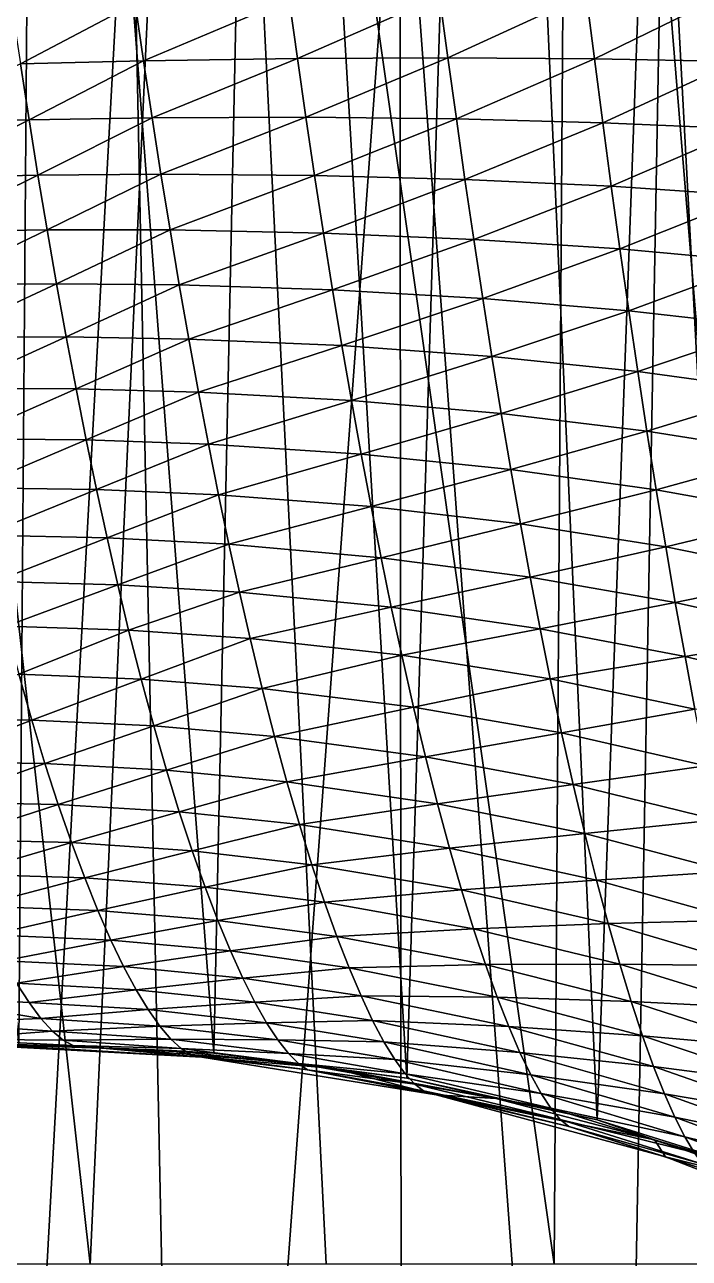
# Model space of a CAD drawing. Extents: x -53 to 3.8, y 0 to 88.2.
# Drawn here: x -10.309 to -9.127, y 65.869 to 68.064 of the extents above; entities that cross this region are included whole.
import ezdxf

# ---------------------------------------------------------------- set-up
doc = ezdxf.new("R2010")
doc.units = 0

msp = doc.modelspace()

# ---------------------------------------------------------------- linework, layer by layer
for points in [[(-9.49205, 70.5948), (-9.119, 70.7849), (-9.29081, 66.1149)], [(-9.29081, 66.1149), (-9.119, 70.7849), (-8.95968, 66.0115)], [(-9.88293, 70.4448), (-9.49205, 70.5948), (-9.62901, 66.1892)], [(-9.62901, 66.1892), (-9.49205, 70.5948), (-9.29081, 66.1149)], [(-10.2874, 70.3364), (-9.88293, 70.4448), (-9.97236, 66.234)], [(-9.97236, 66.234), (-9.88293, 70.4448), (-9.62901, 66.1892)], [(-10.7009, 70.2709), (-10.2874, 70.3364), (-10.3189, 66.249)], [(-10.3189, 66.249), (-10.2874, 70.3364), (-9.97236, 66.234)], [(-10.1925, 65.8584, 14.4953), (-10.683, 70.249, 14.1154), (-9.99126, 70.249, 13.397)], [(-10.6268, 65.8584, 14.9401), (-10.683, 70.249, 14.1154), (-10.1925, 65.8584, 14.4953)], [(-10.1925, 65.8584, 14.4953), (-9.99126, 70.249, 13.397), (-9.77252, 65.8584, 14.037)], [(-9.99126, 70.249, 13.397), (-9.33654, 70.249, 12.6447), (-9.36716, 65.8584, 13.5658)], [(-9.77252, 65.8584, 14.037), (-9.99126, 70.249, 13.397), (-9.36716, 65.8584, 13.5658)], [(-9.36716, 65.8584, 13.5658), (-9.33654, 70.249, 12.6447), (-8.97678, 65.8584, 13.0821)], [(-9.33654, 70.249, 12.6447), (-8.72044, 70.249, 11.8605), (-8.97678, 65.8584, 13.0821)], [(-10.1208, 68.5633, 19.2579), (-10.6098, 68.5688, 19.6214), (-10.4005, 63.4733, 20.4887)], [(-10.0161, 63.4733, 20.198), (-10.1208, 68.5633, 19.2579), (-10.4005, 63.4733, 20.4887)], [(-9.64129, 68.5575, 18.8819), (-10.1208, 68.5633, 19.2579), (-10.0161, 63.4733, 20.198)], [(-9.63757, 63.4733, 19.8997), (-9.64129, 68.5575, 18.8819), (-10.0161, 63.4733, 20.198)], [(-9.26516, 63.4733, 19.5938), (-9.64129, 68.5575, 18.8819), (-9.63757, 63.4733, 19.8997)], [(-9.26516, 63.4733, 19.5938), (-9.1715, 68.5515, 18.4939), (-9.64129, 68.5575, 18.8819)], [(-8.89899, 63.4733, 19.2805), (-9.1715, 68.5515, 18.4939), (-9.26516, 63.4733, 19.5938)], [(-8.89899, 63.4733, 19.2805), (-8.71176, 68.5454, 18.094), (-9.1715, 68.5515, 18.4939)], [(-9.55598, 68.0051, 4.25188), (-9.31009, 68.1179, 4.37257), (-9.57072, 68.1147, 4.26112)], [(-9.29547, 68.0032, 4.3633), (-9.31009, 68.1179, 4.37257), (-9.55598, 68.0051, 4.25188)], [(-9.29547, 68.0032, 4.3633), (-9.05797, 68.1191, 4.50222), (-9.31009, 68.1179, 4.37257)], [(-9.04345, 67.9983, 4.49278), (-9.05797, 68.1191, 4.50222), (-9.29547, 68.0032, 4.3633)], [(-10.3164, 67.9943, 4.04053), (-10.1123, 68.1018, 4.09486), (-10.3315, 68.0945, 4.05045)], [(-10.0973, 67.9997, 4.08524), (-10.1123, 68.1018, 4.09486), (-10.3164, 67.9943, 4.04053)], [(-10.1123, 68.1018, 4.09486), (-10.0973, 67.9997, 4.08524), (-9.83859, 68.1093, 4.16845)], [(-9.83859, 68.1093, 4.16845), (-10.0973, 67.9997, 4.08524), (-9.82372, 68.0039, 4.15909)], [(-9.83859, 68.1093, 4.16845), (-9.82372, 68.0039, 4.15909), (-9.57072, 68.1147, 4.26112)], [(-9.57072, 68.1147, 4.26112), (-9.82372, 68.0039, 4.15909), (-9.55598, 68.0051, 4.25188)], [(-10.3009, 67.8948, 4.02574), (-10.3164, 67.9943, 4.04053), (-10.5219, 67.8889, 3.9928)], [(-10.3009, 67.8948, 4.02574), (-10.0973, 67.9997, 4.08524), (-10.3164, 67.9943, 4.04053)], [(-10.082, 67.8983, 4.07067), (-10.0973, 67.9997, 4.08524), (-10.3009, 67.8948, 4.02574)], [(-10.0973, 67.9997, 4.08524), (-10.082, 67.8983, 4.07067), (-9.82372, 68.0039, 4.15909)], [(-9.82372, 68.0039, 4.15909), (-10.082, 67.8983, 4.07067), (-9.80856, 67.8992, 4.14463)], [(-9.82372, 68.0039, 4.15909), (-9.80856, 67.8992, 4.14463), (-9.55598, 68.0051, 4.25188)], [(-9.55598, 68.0051, 4.25188), (-9.80856, 67.8992, 4.14463), (-9.54098, 67.8962, 4.23733)], [(-9.54098, 67.8962, 4.23733), (-9.29547, 68.0032, 4.3633), (-9.55598, 68.0051, 4.25188)], [(-9.2806, 67.8892, 4.34848), (-9.29547, 68.0032, 4.3633), (-9.54098, 67.8962, 4.23733)], [(-9.2806, 67.8892, 4.34848), (-9.04345, 67.9983, 4.49278), (-9.29547, 68.0032, 4.3633)], [(-9.02872, 67.8783, 4.47749), (-9.04345, 67.9983, 4.49278), (-9.2806, 67.8892, 4.34848)], [(-10.2851, 67.7963, 4.00608), (-10.082, 67.8983, 4.07067), (-10.3009, 67.8948, 4.02574)], [(-10.0663, 67.7979, 4.05116), (-10.082, 67.8983, 4.07067), (-10.2851, 67.7963, 4.00608)], [(-10.082, 67.8983, 4.07067), (-10.0663, 67.7979, 4.05116), (-9.80856, 67.8992, 4.14463)], [(-9.80856, 67.8992, 4.14463), (-10.0663, 67.7979, 4.05116), (-9.79308, 67.7956, 4.12507)], [(-9.80856, 67.8992, 4.14463), (-9.79308, 67.7956, 4.12507), (-9.54098, 67.8962, 4.23733)], [(-9.54098, 67.8962, 4.23733), (-9.79308, 67.7956, 4.12507), (-9.52568, 67.7884, 4.21749)], [(-9.52568, 67.7884, 4.21749), (-9.2806, 67.8892, 4.34848), (-9.54098, 67.8962, 4.23733)], [(-10.5059, 67.7916, 3.97286), (-10.3009, 67.8948, 4.02574), (-10.5219, 67.8889, 3.9928)], [(-10.2851, 67.7963, 4.00608), (-10.3009, 67.8948, 4.02574), (-10.5059, 67.7916, 3.97286)], [(-9.26548, 67.7763, 4.32811), (-9.2806, 67.8892, 4.34848), (-9.52568, 67.7884, 4.21749)], [(-9.26548, 67.7763, 4.32811), (-9.02872, 67.8783, 4.47749), (-9.2806, 67.8892, 4.34848)], [(-9.01375, 67.7595, 4.45636), (-9.02872, 67.8783, 4.47749), (-9.26548, 67.7763, 4.32811)], [(-10.4895, 67.6955, 3.94812), (-10.2851, 67.7963, 4.00608), (-10.5059, 67.7916, 3.97286)], [(-10.2688, 67.6989, 3.98158), (-10.2851, 67.7963, 4.00608), (-10.4895, 67.6955, 3.94812)], [(-10.2688, 67.6989, 3.98158), (-10.0663, 67.7979, 4.05116), (-10.2851, 67.7963, 4.00608)], [(-10.0502, 67.6986, 4.02671), (-10.0663, 67.7979, 4.05116), (-10.2688, 67.6989, 3.98158)], [(-10.0663, 67.7979, 4.05116), (-10.0502, 67.6986, 4.02671), (-9.79308, 67.7956, 4.12507)], [(-9.79308, 67.7956, 4.12507), (-10.0502, 67.6986, 4.02671), (-9.77726, 67.6931, 4.10043)], [(-9.79308, 67.7956, 4.12507), (-9.77726, 67.6931, 4.10043), (-9.52568, 67.7884, 4.21749)], [(-9.52568, 67.7884, 4.21749), (-9.77726, 67.6931, 4.10043), (-9.51007, 67.6818, 4.19237)], [(-9.51007, 67.6818, 4.19237), (-9.26548, 67.7763, 4.32811), (-9.52568, 67.7884, 4.21749)], [(-9.25007, 67.6648, 4.30221), (-9.26548, 67.7763, 4.32811), (-9.51007, 67.6818, 4.19237)], [(-9.25007, 67.6648, 4.30221), (-9.01375, 67.7595, 4.45636), (-9.26548, 67.7763, 4.32811)], [(-8.99851, 67.6421, 4.4294), (-9.01375, 67.7595, 4.45636), (-9.25007, 67.6648, 4.30221)], [(-10.4726, 67.6008, 3.91862), (-10.2688, 67.6989, 3.98158), (-10.4895, 67.6955, 3.94812)], [(-10.2521, 67.6029, 3.95227), (-10.2688, 67.6989, 3.98158), (-10.4726, 67.6008, 3.91862)], [(-10.2521, 67.6029, 3.95227), (-10.0502, 67.6986, 4.02671), (-10.2688, 67.6989, 3.98158)], [(-10.0338, 67.6007, 3.99737), (-10.0502, 67.6986, 4.02671), (-10.2521, 67.6029, 3.95227)], [(-10.0502, 67.6986, 4.02671), (-10.0338, 67.6007, 3.99737), (-9.77726, 67.6931, 4.10043)], [(-9.77726, 67.6931, 4.10043), (-10.0338, 67.6007, 3.99737), (-9.76105, 67.5921, 4.07076)], [(-9.77726, 67.6931, 4.10043), (-9.76105, 67.5921, 4.07076), (-9.51007, 67.6818, 4.19237)], [(-9.51007, 67.6818, 4.19237), (-9.76105, 67.5921, 4.07076), (-9.49412, 67.5767, 4.16202)], [(-9.49412, 67.5767, 4.16202), (-9.25007, 67.6648, 4.30221), (-9.51007, 67.6818, 4.19237)], [(-9.23435, 67.5548, 4.27084), (-9.25007, 67.6648, 4.30221), (-9.49412, 67.5767, 4.16202)], [(-9.23435, 67.5548, 4.27084), (-8.99851, 67.6421, 4.4294), (-9.25007, 67.6648, 4.30221)], [(-8.98301, 67.5263, 4.39667), (-8.99851, 67.6421, 4.4294), (-9.23435, 67.5548, 4.27084)], [(-10.4552, 67.5077, 3.88447), (-10.2521, 67.6029, 3.95227), (-10.4726, 67.6008, 3.91862)], [(-10.235, 67.5084, 3.91827), (-10.2521, 67.6029, 3.95227), (-10.4552, 67.5077, 3.88447)], [(-10.235, 67.5084, 3.91827), (-10.0338, 67.6007, 3.99737), (-10.2521, 67.6029, 3.95227)], [(-10.0169, 67.5045, 3.96327), (-10.0338, 67.6007, 3.99737), (-10.235, 67.5084, 3.91827)], [(-10.0338, 67.6007, 3.99737), (-10.0169, 67.5045, 3.96327), (-9.76105, 67.5921, 4.07076)], [(-9.76105, 67.5921, 4.07076), (-10.0169, 67.5045, 3.96327), (-9.74447, 67.4927, 4.03617)], [(-9.76105, 67.5921, 4.07076), (-9.74447, 67.4927, 4.03617), (-9.49412, 67.5767, 4.16202)], [(-9.49412, 67.5767, 4.16202), (-9.74447, 67.4927, 4.03617), (-9.47783, 67.4734, 4.12656)], [(-9.47783, 67.4734, 4.12656), (-9.23435, 67.5548, 4.27084), (-9.49412, 67.5767, 4.16202)], [(-9.21833, 67.4465, 4.23411), (-9.23435, 67.5548, 4.27084), (-9.47783, 67.4734, 4.12656)], [(-9.21833, 67.4465, 4.23411), (-8.98301, 67.5263, 4.39667), (-9.23435, 67.5548, 4.27084)], [(-8.96722, 67.4124, 4.3583), (-8.98301, 67.5263, 4.39667), (-9.21833, 67.4465, 4.23411)], [(-10.4373, 67.4164, 3.84579), (-10.235, 67.5084, 3.91827), (-10.4552, 67.5077, 3.88447)], [(-10.2174, 67.4158, 3.87968), (-10.235, 67.5084, 3.91827), (-10.4373, 67.4164, 3.84579)], [(-10.2174, 67.4158, 3.87968), (-10.0169, 67.5045, 3.96327), (-10.235, 67.5084, 3.91827)], [(-9.99958, 67.41, 3.92449), (-10.0169, 67.5045, 3.96327), (-10.2174, 67.4158, 3.87968)], [(-10.0169, 67.5045, 3.96327), (-9.99958, 67.41, 3.92449), (-9.74447, 67.4927, 4.03617)], [(-9.74447, 67.4927, 4.03617), (-9.99958, 67.41, 3.92449), (-9.72753, 67.3951, 3.99677)], [(-9.74447, 67.4927, 4.03617), (-9.72753, 67.3951, 3.99677), (-9.47783, 67.4734, 4.12656)], [(-9.47783, 67.4734, 4.12656), (-9.72753, 67.3951, 3.99677), (-9.46122, 67.3719, 4.08608)], [(-9.46122, 67.3719, 4.08608), (-9.21833, 67.4465, 4.23411), (-9.47783, 67.4734, 4.12656)], [(-9.20201, 67.3403, 4.19213), (-9.21833, 67.4465, 4.23411), (-9.46122, 67.3719, 4.08608)], [(-9.20201, 67.3403, 4.19213), (-8.96722, 67.4124, 4.3583), (-9.21833, 67.4465, 4.23411)], [(-10.419, 67.3271, 3.8027), (-10.2174, 67.4158, 3.87968), (-10.4373, 67.4164, 3.84579)], [(-10.1994, 67.3252, 3.83661), (-10.2174, 67.4158, 3.87968), (-10.419, 67.3271, 3.8027)], [(-10.1994, 67.3252, 3.83661), (-9.99958, 67.41, 3.92449), (-10.2174, 67.4158, 3.87968)], [(-9.98192, 67.3175, 3.88116), (-9.99958, 67.41, 3.92449), (-10.1994, 67.3252, 3.83661)], [(-9.99958, 67.41, 3.92449), (-9.98192, 67.3175, 3.88116), (-9.72753, 67.3951, 3.99677)], [(-9.72753, 67.3951, 3.99677), (-9.98192, 67.3175, 3.88116), (-9.71026, 67.2996, 3.95265)], [(-9.72753, 67.3951, 3.99677), (-9.71026, 67.2996, 3.95265), (-9.46122, 67.3719, 4.08608)], [(-8.95117, 67.3006, 4.31438), (-8.96722, 67.4124, 4.3583), (-9.20201, 67.3403, 4.19213)], [(-9.46122, 67.3719, 4.08608), (-9.71026, 67.2996, 3.95265), (-9.44431, 67.2725, 4.04069)], [(-9.44431, 67.2725, 4.04069), (-9.20201, 67.3403, 4.19213), (-9.46122, 67.3719, 4.08608)], [(-10.4002, 67.2399, 3.7553), (-10.1994, 67.3252, 3.83661), (-10.419, 67.3271, 3.8027)], [(-9.18543, 67.2362, 4.145), (-9.20201, 67.3403, 4.19213), (-9.44431, 67.2725, 4.04069)], [(-9.18543, 67.2362, 4.145), (-8.95117, 67.3006, 4.31438), (-9.20201, 67.3403, 4.19213)], [(-10.1811, 67.2367, 3.78918), (-10.1994, 67.3252, 3.83661), (-10.4002, 67.2399, 3.7553)], [(-10.1811, 67.2367, 3.78918), (-9.98192, 67.3175, 3.88116), (-10.1994, 67.3252, 3.83661)], [(-9.9639, 67.2273, 3.83335), (-9.98192, 67.3175, 3.88116), (-10.1811, 67.2367, 3.78918)], [(-9.98192, 67.3175, 3.88116), (-9.9639, 67.2273, 3.83335), (-9.71026, 67.2996, 3.95265)], [(-9.71026, 67.2996, 3.95265), (-9.9639, 67.2273, 3.83335), (-9.69267, 67.2063, 3.90391)], [(-9.71026, 67.2996, 3.95265), (-9.69267, 67.2063, 3.90391), (-9.44431, 67.2725, 4.04069)], [(-8.93489, 67.191, 4.26503), (-8.95117, 67.3006, 4.31438), (-9.18543, 67.2362, 4.145)], [(-9.44431, 67.2725, 4.04069), (-9.69267, 67.2063, 3.90391), (-9.42712, 67.1754, 3.99049)], [(-9.42712, 67.1754, 3.99049), (-9.18543, 67.2362, 4.145), (-9.44431, 67.2725, 4.04069)], [(-10.3811, 67.1552, 3.7037), (-10.1811, 67.2367, 3.78918), (-10.4002, 67.2399, 3.7553)], [(-10.1623, 67.1507, 3.73748), (-10.1811, 67.2367, 3.78918), (-10.3811, 67.1552, 3.7037)], [(-10.1623, 67.1507, 3.73748), (-9.9639, 67.2273, 3.83335), (-10.1811, 67.2367, 3.78918)], [(-9.94556, 67.1394, 3.7812), (-9.9639, 67.2273, 3.83335), (-10.1623, 67.1507, 3.73748)], [(-9.9639, 67.2273, 3.83335), (-9.94556, 67.1394, 3.7812), (-9.69267, 67.2063, 3.90391)], [(-9.16861, 67.1346, 4.09281), (-9.18543, 67.2362, 4.145), (-9.42712, 67.1754, 3.99049)], [(-9.16861, 67.1346, 4.09281), (-8.93489, 67.191, 4.26503), (-9.18543, 67.2362, 4.145)], [(-9.69267, 67.2063, 3.90391), (-9.94556, 67.1394, 3.7812), (-9.67478, 67.1154, 3.85066)], [(-9.69267, 67.2063, 3.90391), (-9.67478, 67.1154, 3.85066), (-9.42712, 67.1754, 3.99049)], [(-9.42712, 67.1754, 3.99049), (-9.67478, 67.1154, 3.85066), (-9.40967, 67.0808, 3.93558)], [(-9.40967, 67.0808, 3.93558), (-9.16861, 67.1346, 4.09281), (-9.42712, 67.1754, 3.99049)], [(-8.91839, 67.084, 4.21035), (-8.93489, 67.191, 4.26503), (-9.16861, 67.1346, 4.09281)], [(-10.3616, 67.073, 3.64802), (-10.1623, 67.1507, 3.73748), (-10.3811, 67.1552, 3.7037)], [(-10.1433, 67.0672, 3.68162), (-10.1623, 67.1507, 3.73748), (-10.3616, 67.073, 3.64802)], [(-10.1433, 67.0672, 3.68162), (-9.94556, 67.1394, 3.7812), (-10.1623, 67.1507, 3.73748)], [(-9.9269, 67.0541, 3.72478), (-9.94556, 67.1394, 3.7812), (-10.1433, 67.0672, 3.68162)], [(-9.94556, 67.1394, 3.7812), (-9.9269, 67.0541, 3.72478), (-9.67478, 67.1154, 3.85066)], [(-9.15155, 67.0355, 4.03568), (-9.16861, 67.1346, 4.09281), (-9.40967, 67.0808, 3.93558)], [(-9.15155, 67.0355, 4.03568), (-8.91839, 67.084, 4.21035), (-9.16861, 67.1346, 4.09281)], [(-9.67478, 67.1154, 3.85066), (-9.9269, 67.0541, 3.72478), (-9.65663, 67.0272, 3.79299)], [(-9.67478, 67.1154, 3.85066), (-9.65663, 67.0272, 3.79299), (-9.40967, 67.0808, 3.93558)], [(-8.90169, 66.9798, 4.15045), (-8.91839, 67.084, 4.21035), (-9.15155, 67.0355, 4.03568)], [(-10.3418, 66.9937, 3.58838), (-10.1433, 67.0672, 3.68162), (-10.3616, 67.073, 3.64802)], [(-10.1239, 66.9865, 3.62172), (-10.1433, 67.0672, 3.68162), (-10.3418, 66.9937, 3.58838)], [(-10.1239, 66.9865, 3.62172), (-9.9269, 67.0541, 3.72478), (-10.1433, 67.0672, 3.68162)], [(-9.40967, 67.0808, 3.93558), (-9.65663, 67.0272, 3.79299), (-9.39198, 66.9889, 3.87606)], [(-9.39198, 66.9889, 3.87606), (-9.15155, 67.0355, 4.03568), (-9.40967, 67.0808, 3.93558)], [(-9.90797, 66.9716, 3.66422), (-9.9269, 67.0541, 3.72478), (-10.1239, 66.9865, 3.62172)], [(-9.9269, 67.0541, 3.72478), (-9.90797, 66.9716, 3.66422), (-9.65663, 67.0272, 3.79299)], [(-9.65663, 67.0272, 3.79299), (-9.90797, 66.9716, 3.66422), (-9.63823, 66.9418, 3.73101)], [(-9.65663, 67.0272, 3.79299), (-9.63823, 66.9418, 3.73101), (-9.39198, 66.9889, 3.87606)], [(-9.13429, 66.9393, 3.9737), (-9.15155, 67.0355, 4.03568), (-9.39198, 66.9889, 3.87606)], [(-9.15155, 67.0355, 4.03568), (-9.13429, 66.9393, 3.9737), (-8.90169, 66.9798, 4.15045)], [(-10.3192, 66.9081, 3.51677), (-10.1239, 66.9865, 3.62172), (-10.3418, 66.9937, 3.58838)], [(-10.1018, 66.8993, 3.54973), (-10.1239, 66.9865, 3.62172), (-10.3192, 66.9081, 3.51677)], [(-10.1018, 66.8993, 3.54973), (-9.90797, 66.9716, 3.66422), (-10.1239, 66.9865, 3.62172)], [(-9.39198, 66.9889, 3.87606), (-9.63823, 66.9418, 3.73101), (-9.37408, 66.9, 3.81202)], [(-9.37408, 66.9, 3.81202), (-9.13429, 66.9393, 3.9737), (-9.39198, 66.9889, 3.87606)], [(-9.13429, 66.9393, 3.9737), (-8.88481, 66.8785, 4.08543), (-8.90169, 66.9798, 4.15045)], [(-9.88639, 66.8824, 3.59135), (-9.90797, 66.9716, 3.66422), (-10.1018, 66.8993, 3.54973)], [(-9.90797, 66.9716, 3.66422), (-9.88639, 66.8824, 3.59135), (-9.63823, 66.9418, 3.73101)], [(-9.63823, 66.9418, 3.73101), (-9.88639, 66.8824, 3.59135), (-9.61729, 66.8495, 3.65636)], [(-9.63823, 66.9418, 3.73101), (-9.61729, 66.8495, 3.65636), (-9.37408, 66.9, 3.81202)], [(-9.11685, 66.8461, 3.90698), (-9.13429, 66.9393, 3.9737), (-9.37408, 66.9, 3.81202)], [(-8.88481, 66.8785, 4.08543), (-9.13429, 66.9393, 3.9737), (-9.11685, 66.8461, 3.90698)], [(-10.3192, 66.9081, 3.51677), (-10.5142, 66.8282, 3.4163), (-10.2961, 66.8265, 3.44046)], [(-10.2961, 66.8265, 3.44046), (-10.1018, 66.8993, 3.54973), (-10.3192, 66.9081, 3.51677)], [(-10.0793, 66.8162, 3.47291), (-10.1018, 66.8993, 3.54973), (-10.2961, 66.8265, 3.44046)], [(-10.0793, 66.8162, 3.47291), (-9.88639, 66.8824, 3.59135), (-10.1018, 66.8993, 3.54973)], [(-9.37408, 66.9, 3.81202), (-9.61729, 66.8495, 3.65636), (-9.35374, 66.8038, 3.73483)], [(-9.35374, 66.8038, 3.73483), (-9.11685, 66.8461, 3.90698), (-9.37408, 66.9, 3.81202)], [(-9.8645, 66.7974, 3.51353), (-9.88639, 66.8824, 3.59135), (-10.0793, 66.8162, 3.47291)], [(-9.88639, 66.8824, 3.59135), (-9.8645, 66.7974, 3.51353), (-9.61729, 66.8495, 3.65636)], [(-9.61729, 66.8495, 3.65636), (-9.8645, 66.7974, 3.51353), (-9.59609, 66.7613, 3.57653)], [(-9.61729, 66.8495, 3.65636), (-9.59609, 66.7613, 3.57653), (-9.35374, 66.8038, 3.73483)], [(-9.09706, 66.7453, 3.82648), (-9.11685, 66.8461, 3.90698), (-9.35374, 66.8038, 3.73483)], [(-10.5142, 66.8282, 3.4163), (-10.4902, 66.7521, 3.33554), (-10.2961, 66.8265, 3.44046)], [(-10.2961, 66.8265, 3.44046), (-10.4902, 66.7521, 3.33554), (-10.2728, 66.7492, 3.35961)], [(-10.2728, 66.7492, 3.35961), (-10.0793, 66.8162, 3.47291), (-10.2961, 66.8265, 3.44046)], [(-10.0566, 66.7374, 3.39143), (-10.0793, 66.8162, 3.47291), (-10.2728, 66.7492, 3.35961)], [(-10.0566, 66.7374, 3.39143), (-9.8645, 66.7974, 3.51353), (-10.0793, 66.8162, 3.47291)], [(-9.35374, 66.8038, 3.73483), (-9.59609, 66.7613, 3.57653), (-9.33318, 66.7118, 3.6522)], [(-9.33318, 66.7118, 3.6522), (-9.09706, 66.7453, 3.82648), (-9.35374, 66.8038, 3.73483)], [(-9.84237, 66.7166, 3.43089), (-9.8645, 66.7974, 3.51353), (-10.0566, 66.7374, 3.39143)], [(-9.8645, 66.7974, 3.51353), (-9.84237, 66.7166, 3.43089), (-9.59609, 66.7613, 3.57653)], [(-9.59609, 66.7613, 3.57653), (-9.84237, 66.7166, 3.43089), (-9.57468, 66.6775, 3.49168)], [(-9.59609, 66.7613, 3.57653), (-9.57468, 66.6775, 3.49168), (-9.33318, 66.7118, 3.6522)], [(-10.4902, 66.7521, 3.33554), (-10.466, 66.6806, 3.25061), (-10.2728, 66.7492, 3.35961)], [(-10.2728, 66.7492, 3.35961), (-10.466, 66.6806, 3.25061), (-10.2492, 66.6765, 3.27446)], [(-10.2492, 66.6765, 3.27446), (-10.0566, 66.7374, 3.39143), (-10.2728, 66.7492, 3.35961)], [(-10.0337, 66.6631, 3.30552), (-10.0566, 66.7374, 3.39143), (-10.2492, 66.6765, 3.27446)], [(-10.0337, 66.6631, 3.30552), (-9.84237, 66.7166, 3.43089), (-10.0566, 66.7374, 3.39143)], [(-9.07709, 66.6489, 3.74028), (-9.09706, 66.7453, 3.82648), (-9.33318, 66.7118, 3.6522)], [(-9.82008, 66.6404, 3.34366), (-9.84237, 66.7166, 3.43089), (-10.0337, 66.6631, 3.30552)], [(-9.84237, 66.7166, 3.43089), (-9.82008, 66.6404, 3.34366), (-9.57468, 66.6775, 3.49168)], [(-9.33318, 66.7118, 3.6522), (-9.57468, 66.6775, 3.49168), (-9.31245, 66.6244, 3.5643)], [(-9.31245, 66.6244, 3.5643), (-9.07709, 66.6489, 3.74028), (-9.33318, 66.7118, 3.6522)], [(-10.466, 66.6806, 3.25061), (-10.4417, 66.6139, 3.16179), (-10.2492, 66.6765, 3.27446)], [(-10.2492, 66.6765, 3.27446), (-10.4417, 66.6139, 3.16179), (-10.2256, 66.6085, 3.1853)], [(-10.2256, 66.6085, 3.1853), (-10.0337, 66.6631, 3.30552), (-10.2492, 66.6765, 3.27446)], [(-9.57468, 66.6775, 3.49168), (-9.82008, 66.6404, 3.34366), (-9.55316, 66.5984, 3.40201)], [(-9.57468, 66.6775, 3.49168), (-9.55316, 66.5984, 3.40201), (-9.31245, 66.6244, 3.5643)], [(-10.0107, 66.5936, 3.21544), (-10.0337, 66.6631, 3.30552), (-10.2256, 66.6085, 3.1853)], [(-10.0107, 66.5936, 3.21544), (-9.82008, 66.6404, 3.34366), (-10.0337, 66.6631, 3.30552)], [(-9.05699, 66.5573, 3.6485), (-9.07709, 66.6489, 3.74028), (-9.31245, 66.6244, 3.5643)], [(-9.79777, 66.569, 3.25211), (-9.82008, 66.6404, 3.34366), (-10.0107, 66.5936, 3.21544)], [(-9.82008, 66.6404, 3.34366), (-9.79777, 66.569, 3.25211), (-9.55316, 66.5984, 3.40201)], [(-9.31245, 66.6244, 3.5643), (-9.55316, 66.5984, 3.40201), (-9.29165, 66.5418, 3.47132)], [(-9.29165, 66.5418, 3.47132), (-9.05699, 66.5573, 3.6485), (-9.31245, 66.6244, 3.5643)], [(-10.4417, 66.6139, 3.16179), (-10.4174, 66.5521, 3.06935), (-10.2256, 66.6085, 3.1853)], [(-10.2256, 66.6085, 3.1853), (-10.4174, 66.5521, 3.06935), (-10.202, 66.5455, 3.09239)], [(-10.202, 66.5455, 3.09239), (-10.0107, 66.5936, 3.21544), (-10.2256, 66.6085, 3.1853)], [(-9.98783, 66.529, 3.12147), (-10.0107, 66.5936, 3.21544), (-10.202, 66.5455, 3.09239)], [(-9.98783, 66.529, 3.12147), (-9.79777, 66.569, 3.25211), (-10.0107, 66.5936, 3.21544)], [(-9.55316, 66.5984, 3.40201), (-9.79777, 66.569, 3.25211), (-9.53164, 66.5242, 3.30779)], [(-9.55316, 66.5984, 3.40201), (-9.53164, 66.5242, 3.30779), (-9.29165, 66.5418, 3.47132)], [(-9.77554, 66.5026, 3.15651), (-9.79777, 66.569, 3.25211), (-9.98783, 66.529, 3.12147)], [(-9.79777, 66.569, 3.25211), (-9.77554, 66.5026, 3.15651), (-9.53164, 66.5242, 3.30779)], [(-9.03683, 66.4707, 3.55136), (-9.05699, 66.5573, 3.6485), (-9.29165, 66.5418, 3.47132)], [(-10.4174, 66.5521, 3.06935), (-10.3933, 66.4954, 2.97358), (-10.202, 66.5455, 3.09239)], [(-10.202, 66.5455, 3.09239), (-10.3933, 66.4954, 2.97358), (-10.1786, 66.4876, 2.996)], [(-10.1786, 66.4876, 2.996), (-9.98783, 66.529, 3.12147), (-10.202, 66.5455, 3.09239)], [(-9.29165, 66.5418, 3.47132), (-9.53164, 66.5242, 3.30779), (-9.27086, 66.4642, 3.37354)], [(-9.27086, 66.4642, 3.37354), (-9.03683, 66.4707, 3.55136), (-9.29165, 66.5418, 3.47132)], [(-9.96512, 66.4696, 3.02388), (-9.98783, 66.529, 3.12147), (-10.1786, 66.4876, 2.996)], [(-9.96512, 66.4696, 3.02388), (-9.77554, 66.5026, 3.15651), (-9.98783, 66.529, 3.12147)], [(-9.53164, 66.5242, 3.30779), (-9.77554, 66.5026, 3.15651), (-9.51022, 66.4551, 3.20929)], [(-9.53164, 66.5242, 3.30779), (-9.51022, 66.4551, 3.20929), (-9.27086, 66.4642, 3.37354)], [(-10.3933, 66.4954, 2.97358), (-10.3695, 66.4441, 2.87476), (-10.1786, 66.4876, 2.996)], [(-9.75352, 66.4415, 3.05712), (-9.77554, 66.5026, 3.15651), (-9.96512, 66.4696, 3.02388)], [(-9.77554, 66.5026, 3.15651), (-9.75352, 66.4415, 3.05712), (-9.51022, 66.4551, 3.20929)], [(-10.1786, 66.4876, 2.996), (-10.3695, 66.4441, 2.87476), (-10.1555, 66.435, 2.89643)], [(-10.1555, 66.435, 2.89643), (-9.96512, 66.4696, 3.02388), (-10.1786, 66.4876, 2.996)], [(-9.94272, 66.4156, 2.92294), (-9.96512, 66.4696, 3.02388), (-10.1555, 66.435, 2.89643)], [(-9.94272, 66.4156, 2.92294), (-9.75352, 66.4415, 3.05712), (-9.96512, 66.4696, 3.02388)], [(-9.01672, 66.3893, 3.44915), (-9.03683, 66.4707, 3.55136), (-9.27086, 66.4642, 3.37354)], [(-9.51022, 66.4551, 3.20929), (-9.75352, 66.4415, 3.05712), (-9.48903, 66.3914, 3.10678)], [(-9.27086, 66.4642, 3.37354), (-9.51022, 66.4551, 3.20929), (-9.25021, 66.392, 3.27124)], [(-9.51022, 66.4551, 3.20929), (-9.48903, 66.3914, 3.10678), (-9.25021, 66.392, 3.27124)], [(-9.25021, 66.392, 3.27124), (-9.01672, 66.3893, 3.44915), (-9.27086, 66.4642, 3.37354)], [(-10.3695, 66.4441, 2.87476), (-10.3461, 66.3982, 2.77317), (-10.1555, 66.435, 2.89643)], [(-10.1555, 66.435, 2.89643), (-10.3461, 66.3982, 2.77317), (-10.1328, 66.388, 2.79393)], [(-10.1328, 66.388, 2.79393), (-9.94272, 66.4156, 2.92294), (-10.1555, 66.435, 2.89643)], [(-9.73181, 66.3858, 2.95422), (-9.75352, 66.4415, 3.05712), (-9.94272, 66.4156, 2.92294)], [(-9.75352, 66.4415, 3.05712), (-9.73181, 66.3858, 2.95422), (-9.48903, 66.3914, 3.10678)], [(-9.92075, 66.3672, 2.81892), (-9.94272, 66.4156, 2.92294), (-10.1328, 66.388, 2.79393)], [(-9.92075, 66.3672, 2.81892), (-9.73181, 66.3858, 2.95422), (-9.94272, 66.4156, 2.92294)], [(-10.3461, 66.3982, 2.77317), (-10.3232, 66.3581, 2.66908), (-10.1328, 66.388, 2.79393)], [(-10.1328, 66.388, 2.79393), (-10.3232, 66.3581, 2.66908), (-10.1107, 66.3467, 2.68877)], [(-10.1107, 66.3467, 2.68877), (-9.92075, 66.3672, 2.81892), (-10.1328, 66.388, 2.79393)], [(-9.71054, 66.3358, 2.84807), (-9.73181, 66.3858, 2.95422), (-9.92075, 66.3672, 2.81892)], [(-9.48903, 66.3914, 3.10678), (-9.73181, 66.3858, 2.95422), (-9.46816, 66.3333, 3.00055)], [(-9.73181, 66.3858, 2.95422), (-9.71054, 66.3358, 2.84807), (-9.46816, 66.3333, 3.00055)], [(-9.25021, 66.392, 3.27124), (-9.48903, 66.3914, 3.10678), (-9.22979, 66.3254, 3.16469)], [(-9.48903, 66.3914, 3.10678), (-9.46816, 66.3333, 3.00055), (-9.22979, 66.3254, 3.16469)], [(-8.99676, 66.3136, 3.34215), (-9.01672, 66.3893, 3.44915), (-9.25021, 66.392, 3.27124)], [(-9.22979, 66.3254, 3.16469), (-8.99676, 66.3136, 3.34215), (-9.25021, 66.392, 3.27124)], [(-9.89934, 66.3245, 2.71209), (-9.92075, 66.3672, 2.81892), (-10.1107, 66.3467, 2.68877)], [(-9.89934, 66.3245, 2.71209), (-9.71054, 66.3358, 2.84807), (-9.92075, 66.3672, 2.81892)], [(-10.3232, 66.3581, 2.66908), (-10.5205, 66.3351, 2.58052), (-10.301, 66.3238, 2.56279)], [(-10.3232, 66.3581, 2.66908), (-10.301, 66.3238, 2.56279), (-10.1107, 66.3467, 2.68877)], [(-10.1107, 66.3467, 2.68877), (-10.301, 66.3238, 2.56279), (-10.0892, 66.3113, 2.58125)], [(-10.0892, 66.3113, 2.58125), (-9.89934, 66.3245, 2.71209), (-10.1107, 66.3467, 2.68877)], [(-10.2797, 66.2955, 2.45462), (-10.5205, 66.3351, 2.58052), (-10.4817, 66.2875, 2.39022)], [(-10.301, 66.3238, 2.56279), (-10.5205, 66.3351, 2.58052), (-10.2797, 66.2955, 2.45462)], [(-10.301, 66.3238, 2.56279), (-10.2797, 66.2955, 2.45462), (-10.0892, 66.3113, 2.58125)], [(-9.8786, 66.2879, 2.60271), (-9.89934, 66.3245, 2.71209), (-10.0892, 66.3113, 2.58125)], [(-9.68982, 66.2918, 2.73894), (-9.71054, 66.3358, 2.84807), (-9.89934, 66.3245, 2.71209)], [(-9.8786, 66.2879, 2.60271), (-9.68982, 66.2918, 2.73894), (-9.89934, 66.3245, 2.71209)], [(-9.71054, 66.3358, 2.84807), (-9.68982, 66.2918, 2.73894), (-9.44773, 66.2812, 2.89084)], [(-9.46816, 66.3333, 3.00055), (-9.71054, 66.3358, 2.84807), (-9.44773, 66.2812, 2.89084)], [(-9.46816, 66.3333, 3.00055), (-9.44773, 66.2812, 2.89084), (-9.2097, 66.2646, 3.05418)], [(-9.22979, 66.3254, 3.16469), (-9.46816, 66.3333, 3.00055), (-9.2097, 66.2646, 3.05418)], [(-8.97705, 66.2436, 3.23064), (-8.99676, 66.3136, 3.34215), (-9.22979, 66.3254, 3.16469)], [(-9.2097, 66.2646, 3.05418), (-8.97705, 66.2436, 3.23064), (-9.22979, 66.3254, 3.16469)], [(-10.2797, 66.2955, 2.45462), (-10.4817, 66.2875, 2.39022), (-10.2594, 66.2732, 2.34492)], [(-10.0892, 66.3113, 2.58125), (-10.2797, 66.2955, 2.45462), (-10.0686, 66.282, 2.47169)], [(-10.2797, 66.2955, 2.45462), (-10.2594, 66.2732, 2.34492), (-10.0686, 66.282, 2.47169)], [(-10.0686, 66.282, 2.47169), (-9.8786, 66.2879, 2.60271), (-10.0892, 66.3113, 2.58125)], [(-10.2594, 66.2732, 2.34492), (-10.4817, 66.2875, 2.39022), (-10.4463, 66.2587, 2.19609)], [(-10.2594, 66.2732, 2.34492), (-10.4463, 66.2587, 2.19609), (-10.2403, 66.2571, 2.23404)], [(-10.0686, 66.282, 2.47169), (-10.2594, 66.2732, 2.34492), (-10.049, 66.2588, 2.36045)], [(-10.2594, 66.2732, 2.34492), (-10.2403, 66.2571, 2.23404), (-10.049, 66.2588, 2.36045)], [(-9.85868, 66.2575, 2.49114), (-9.8786, 66.2879, 2.60271), (-10.0686, 66.282, 2.47169)], [(-10.049, 66.2588, 2.36045), (-9.85868, 66.2575, 2.49114), (-10.0686, 66.282, 2.47169)], [(-9.66976, 66.2538, 2.62711), (-9.68982, 66.2918, 2.73894), (-9.8786, 66.2879, 2.60271)], [(-9.85868, 66.2575, 2.49114), (-9.66976, 66.2538, 2.62711), (-9.8786, 66.2879, 2.60271)], [(-9.68982, 66.2918, 2.73894), (-9.66976, 66.2538, 2.62711), (-9.42785, 66.2351, 2.77794)], [(-9.44773, 66.2812, 2.89084), (-9.68982, 66.2918, 2.73894), (-9.42785, 66.2351, 2.77794)], [(-9.44773, 66.2812, 2.89084), (-9.42785, 66.2351, 2.77794), (-9.19007, 66.21, 2.93997)], [(-9.2097, 66.2646, 3.05418), (-9.44773, 66.2812, 2.89084), (-9.19007, 66.21, 2.93997)], [(-10.4463, 66.2587, 2.19609), (-10.4153, 66.249, 2), (-10.2225, 66.2472, 2.12232)], [(-10.2403, 66.2571, 2.23404), (-10.4463, 66.2587, 2.19609), (-10.2225, 66.2472, 2.12232)], [(-10.049, 66.2588, 2.36045), (-10.2403, 66.2571, 2.23404), (-10.0305, 66.2418, 2.24788)], [(-10.2403, 66.2571, 2.23404), (-10.2225, 66.2472, 2.12232), (-10.0305, 66.2418, 2.24788)], [(-9.83975, 66.2333, 2.37774), (-9.85868, 66.2575, 2.49114), (-10.049, 66.2588, 2.36045)], [(-10.0305, 66.2418, 2.24788), (-9.83975, 66.2333, 2.37774), (-10.049, 66.2588, 2.36045)], [(-9.65053, 66.2222, 2.51292), (-9.66976, 66.2538, 2.62711), (-9.85868, 66.2575, 2.49114)], [(-9.83975, 66.2333, 2.37774), (-9.65053, 66.2222, 2.51292), (-9.85868, 66.2575, 2.49114)], [(-9.66976, 66.2538, 2.62711), (-9.65053, 66.2222, 2.51292), (-9.40864, 66.1953, 2.66213)], [(-9.42785, 66.2351, 2.77794), (-9.66976, 66.2538, 2.62711), (-9.40864, 66.1953, 2.66213)], [(-8.95769, 66.1798, 3.11493), (-8.97705, 66.2436, 3.23064), (-9.2097, 66.2646, 3.05418)], [(-9.19007, 66.21, 2.93997), (-8.95769, 66.1798, 3.11493), (-9.2097, 66.2646, 3.05418)], [(-10.3671, 66.249, 1), (-9.99361, 66.2267, 2.02038), (-10.4153, 66.249, 2)], [(-10.2225, 66.2472, 2.12232), (-10.4153, 66.249, 2), (-9.99361, 66.2267, 2.02038)], [(-10.3671, 66.249, 1), (-10.3189, 66.249), (-10.0478, 66.2383, 0.43848)], [(-10.0478, 66.2383, 0.43848), (-9.99361, 66.2267, 2.02038), (-10.3671, 66.249, 1)], [(-10.3189, 66.249), (-9.97236, 66.234), (-10.0478, 66.2383, 0.43848)], [(-10.2225, 66.2472, 2.12232), (-9.99361, 66.2267, 2.02038), (-10.0134, 66.2312, 2.13434)], [(-10.0305, 66.2418, 2.24788), (-10.2225, 66.2472, 2.12232), (-10.0134, 66.2312, 2.13434)], [(-10.0478, 66.2383, 0.43848), (-9.97236, 66.234), (-9.75774, 66.2062, 0.45243)], [(-9.75774, 66.2062, 0.45243), (-9.99361, 66.2267, 2.02038), (-10.0478, 66.2383, 0.43848)], [(-9.82196, 66.2156, 2.26287), (-9.83975, 66.2333, 2.37774), (-10.0305, 66.2418, 2.24788)], [(-10.0134, 66.2312, 2.13434), (-9.82196, 66.2156, 2.26287), (-10.0305, 66.2418, 2.24788)], [(-10.0134, 66.2312, 2.13434), (-9.99361, 66.2267, 2.02038), (-9.80544, 66.2043, 2.1469)], [(-9.80544, 66.2043, 2.1469), (-9.82196, 66.2156, 2.26287), (-10.0134, 66.2312, 2.13434)], [(-9.97236, 66.234), (-9.62901, 66.1892), (-9.75774, 66.2062, 0.45243)], [(-9.63226, 66.1971, 2.39675), (-9.65053, 66.2222, 2.51292), (-9.83975, 66.2333, 2.37774)], [(-9.82196, 66.2156, 2.26287), (-9.63226, 66.1971, 2.39675), (-9.83975, 66.2333, 2.37774)], [(-9.42785, 66.2351, 2.77794), (-9.40864, 66.1953, 2.66213), (-9.17098, 66.1616, 2.82235)], [(-9.19007, 66.21, 2.93997), (-9.42785, 66.2351, 2.77794), (-9.17098, 66.1616, 2.82235)], [(-9.57663, 66.1599, 2.04053), (-9.99361, 66.2267, 2.02038), (-9.75774, 66.2062, 0.45243)], [(-9.99361, 66.2267, 2.02038), (-9.57663, 66.1599, 2.04053), (-9.80544, 66.2043, 2.1469)], [(-9.6151, 66.1785, 2.27897), (-9.63226, 66.1971, 2.39675), (-9.82196, 66.2156, 2.26287)], [(-9.80544, 66.2043, 2.1469), (-9.6151, 66.1785, 2.27897), (-9.82196, 66.2156, 2.26287)], [(-9.75774, 66.2062, 0.45243), (-9.4708, 66.1532, 0.46624), (-9.57663, 66.1599, 2.04053)], [(-9.62901, 66.1892), (-9.4708, 66.1532, 0.46624), (-9.75774, 66.2062, 0.45243)], [(-9.65053, 66.2222, 2.51292), (-9.63226, 66.1971, 2.39675), (-9.39022, 66.1622, 2.54375)], [(-9.40864, 66.1953, 2.66213), (-9.65053, 66.2222, 2.51292), (-9.39022, 66.1622, 2.54375)], [(-8.93878, 66.1224, 2.99529), (-8.95769, 66.1798, 3.11493), (-9.19007, 66.21, 2.93997)], [(-9.17098, 66.1616, 2.82235), (-8.93878, 66.1224, 2.99529), (-9.19007, 66.21, 2.93997)], [(-9.80544, 66.2043, 2.1469), (-9.57663, 66.1599, 2.04053), (-9.59919, 66.1665, 2.15998)], [(-9.59919, 66.1665, 2.15998), (-9.6151, 66.1785, 2.27897), (-9.80544, 66.2043, 2.1469)], [(-9.63226, 66.1971, 2.39675), (-9.6151, 66.1785, 2.27897), (-9.37275, 66.1357, 2.42321)], [(-9.39022, 66.1622, 2.54375), (-9.63226, 66.1971, 2.39675), (-9.37275, 66.1357, 2.42321)], [(-9.4708, 66.1532, 0.46624), (-9.62901, 66.1892), (-9.29081, 66.1149)], [(-9.40864, 66.1953, 2.66213), (-9.39022, 66.1622, 2.54375), (-9.15254, 66.12, 2.7016)], [(-9.17098, 66.1616, 2.82235), (-9.40864, 66.1953, 2.66213), (-9.15254, 66.12, 2.7016)], [(-9.6151, 66.1785, 2.27897), (-9.59919, 66.1665, 2.15998), (-9.35637, 66.116, 2.3009)], [(-9.37275, 66.1357, 2.42321), (-9.6151, 66.1785, 2.27897), (-9.35637, 66.116, 2.3009)], [(-9.59919, 66.1665, 2.15998), (-9.57663, 66.1599, 2.04053), (-9.34121, 66.1033, 2.17722)], [(-9.35637, 66.116, 2.3009), (-9.59919, 66.1665, 2.15998), (-9.34121, 66.1033, 2.17722)], [(-9.39022, 66.1622, 2.54375), (-9.37275, 66.1357, 2.42321), (-9.1349, 66.0851, 2.57808)], [(-9.15254, 66.12, 2.7016), (-9.39022, 66.1622, 2.54375), (-9.1349, 66.0851, 2.57808)], [(-9.57663, 66.1599, 2.04053), (-9.18849, 66.0794, 0.47983), (-9.16901, 66.0494, 2.06022)], [(-9.4708, 66.1532, 0.46624), (-9.18849, 66.0794, 0.47983), (-9.57663, 66.1599, 2.04053)], [(-9.34121, 66.1033, 2.17722), (-9.57663, 66.1599, 2.04053), (-9.16901, 66.0494, 2.06022)], [(-9.4708, 66.1532, 0.46624), (-9.29081, 66.1149), (-9.18849, 66.0794, 0.47983)], [(-8.92041, 66.0717, 2.872), (-8.93878, 66.1224, 2.99529), (-9.17098, 66.1616, 2.82235)], [(-9.15254, 66.12, 2.7016), (-8.92041, 66.0717, 2.872), (-9.17098, 66.1616, 2.82235)], [(-9.37275, 66.1357, 2.42321), (-9.35637, 66.116, 2.3009), (-9.11819, 66.0572, 2.45222)], [(-9.1349, 66.0851, 2.57808), (-9.37275, 66.1357, 2.42321), (-9.11819, 66.0572, 2.45222)], [(-8.9027, 66.0279, 2.74537), (-8.92041, 66.0717, 2.872), (-9.15254, 66.12, 2.7016)], [(-9.1349, 66.0851, 2.57808), (-8.9027, 66.0279, 2.74537), (-9.15254, 66.12, 2.7016)], [(-9.35637, 66.116, 2.3009), (-9.34121, 66.1033, 2.17722), (-9.10253, 66.0365, 2.32444)], [(-9.11819, 66.0572, 2.45222), (-9.35637, 66.116, 2.3009), (-9.10253, 66.0365, 2.32444)], [(-9.34121, 66.1033, 2.17722), (-9.16901, 66.0494, 2.06022), (-9.08806, 66.0231, 2.19515)], [(-9.10253, 66.0365, 2.32444), (-9.34121, 66.1033, 2.17722), (-9.08806, 66.0231, 2.19515)], [(-9.18849, 66.0794, 0.47983), (-9.29081, 66.1149), (-8.95968, 66.0115)], [(-9.18849, 66.0794, 0.47983), (-8.91234, 65.9852, 0.49311), (-9.16901, 66.0494, 2.06022)], [(-9.18849, 66.0794, 0.47983), (-8.95968, 66.0115), (-8.91234, 65.9852, 0.49311)], [(-8.88576, 65.9913, 2.61579), (-8.9027, 66.0279, 2.74537), (-9.1349, 66.0851, 2.57808)], [(-9.11819, 66.0572, 2.45222), (-8.88576, 65.9913, 2.61579), (-9.1349, 66.0851, 2.57808)], [(-9.16901, 66.0494, 2.06022), (-8.91234, 65.9852, 0.49311), (-8.77532, 65.8965, 2.07925)], [(-9.08806, 66.0231, 2.19515), (-9.16901, 66.0494, 2.06022), (-8.77532, 65.8965, 2.07925)]]:
    msp.add_3dface(points)

doc.saveas('drawing.dxf')
